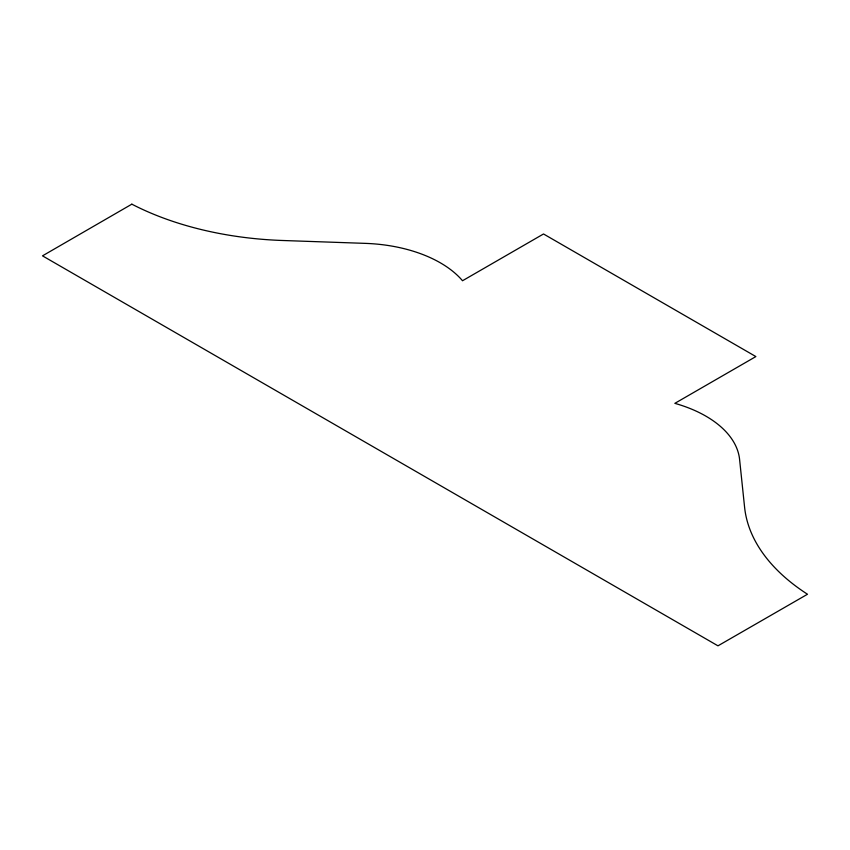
<?xml version="1.0" encoding="UTF-8"?>
<svg xmlns="http://www.w3.org/2000/svg" width="850" height="850" viewBox="0 0 850 850"><rect width="100%" height="100%" fill="white"/><g stroke="black" fill="none" stroke-linecap="round" stroke-linejoin="round"><path stroke-width="1.27" d="M131.846 204.17L42.5 255.85L717.974 645.83L807.5 594.246A247.892 143.119 0 0 1 744.6 507.312L739.585 459.393A115.866 66.895 0 0 0 674.857 403.346L755.873 356.575L543.522 233.973L462.517 280.744A115.866 66.895 0 0 0 365.426 243.376L282.434 240.486A247.892 143.119 0 0 1 131.846 204.17"/></g></svg>
